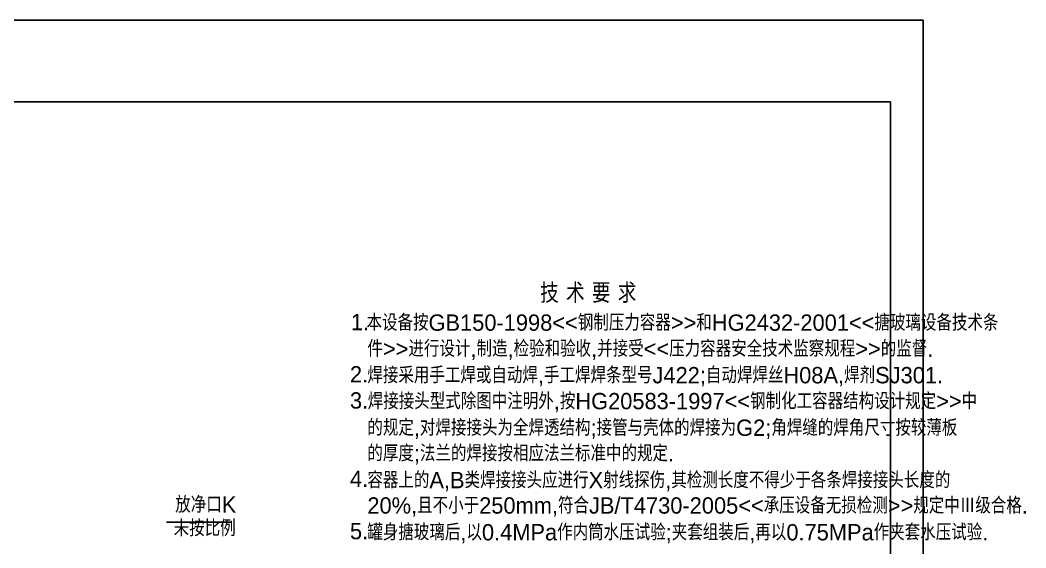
# Model space of a CAD drawing. Extents: x -33 to 593, y -246 to 621.
# Drawn here: x 284.6 to 592.7, y 433.9 to 595.5 of the extents above; entities that cross this region are included whole.
import ezdxf

# ---------------------------------------------------------------- set-up
doc = ezdxf.new("R2010")
doc.units = 0
doc.layers.get('0').update_dxf_attribs({"linetype": 'CONTINUOUS'})
doc.layers.add('1', color=7, linetype='CONTINUOUS')
doc.layers.add('5', color=214, linetype='CONTINUOUS')
doc.styles.add('STYLE1', font='cadt_en.shx', dxfattribs={"width": 0.971372, "bigfont": 'cadt_hz.shx'})

msp = doc.modelspace()

# ---------------------------------------------------------------- linework, layer by layer
for p, q in [((-32.77011, 595.45676), (561.22989, 595.45676, 1)), ((561.22989, 595.45676), (561.22989, -245.54324)), ((561.22989, -245.54324), (561.22989, 595.45676))]:
    msp.add_line(p, q)
at = {"layer": '1'}
for p, q in [((-22.77011, 570.45676), (551.22989, 570.45676)), ((551.22989, 570.45676), (551.22989, -235.54324))]:
    msp.add_line(p, q, dxfattribs=at)
at = {"layer": '5'}
msp.add_line((329.43842, 441.78373), (349.4787, 441.78373, 1), dxfattribs=at)

# ---------------------------------------------------------------- texts
at = {"style": 'STYLE1'}
for s, p in [('1.', (385.91281, 500.52647)), ('本设备按GB150-1998<<钢制压力容器>>和HG2432-2001<<搪玻璃设备技术条', (390.70829, 500.35197)), ('件>>进行设计,制造,检验和验收,并接受<<压力容器安全技术监察规程>>的监督.', (390.99429, 492.37397)), ('2.', (385.63937, 484.52647)), ('焊接采用手工焊或自动焊,手工焊焊条型号J422;自动焊焊丝H08A,焊剂SJ301.', (390.97129, 484.25997)), ('3.', (385.63937, 476.52647)), ('焊接接头型式除图中注明外,按HG20583-1997<<钢制化工容器结构设计规定>>中', (391.08229, 476.31897)), ('的规定,对焊接接头为全焊透结构;接管与壳体的焊接为G2;角焊缝的焊角尺寸按较薄板', (390.96929, 468.17597)), ('的厚度;法兰的焊接按相应法兰标准中的规定.', (390.96929, 460.33797)), ('4.', (385.63937, 452.52647)), ('容器上的A,B类焊接接头应进行X射线探伤,其检测长度不得少于各条焊接接头长度的', (390.96929, 452.13897)), ('放净口K', (332.11442, 444.62965)), ('20%,且不小于250mm,符合JB/T4730-2005<<承压设备无损检测>>规定中Ⅲ级合格.', (390.97729, 444.36897)), ('未按比例', (331.63342, 437.43365)), ('5.', (385.63937, 436.52647)), ('罐身搪玻璃后,以0.4MPa作内筒水压试验;夹套组装后,再以0.75MPa作夹套水压试验.', (390.96129, 436.18097))]:
    msp.add_text(s, height=5, dxfattribs=at).set_placement(p)
at = {"layer": '1', "style": 'STYLE1'}
msp.add_text('技 术 要 求', height=6, dxfattribs=at).set_placement((443.88915, 508.89918))

doc.saveas('drawing.dxf')
